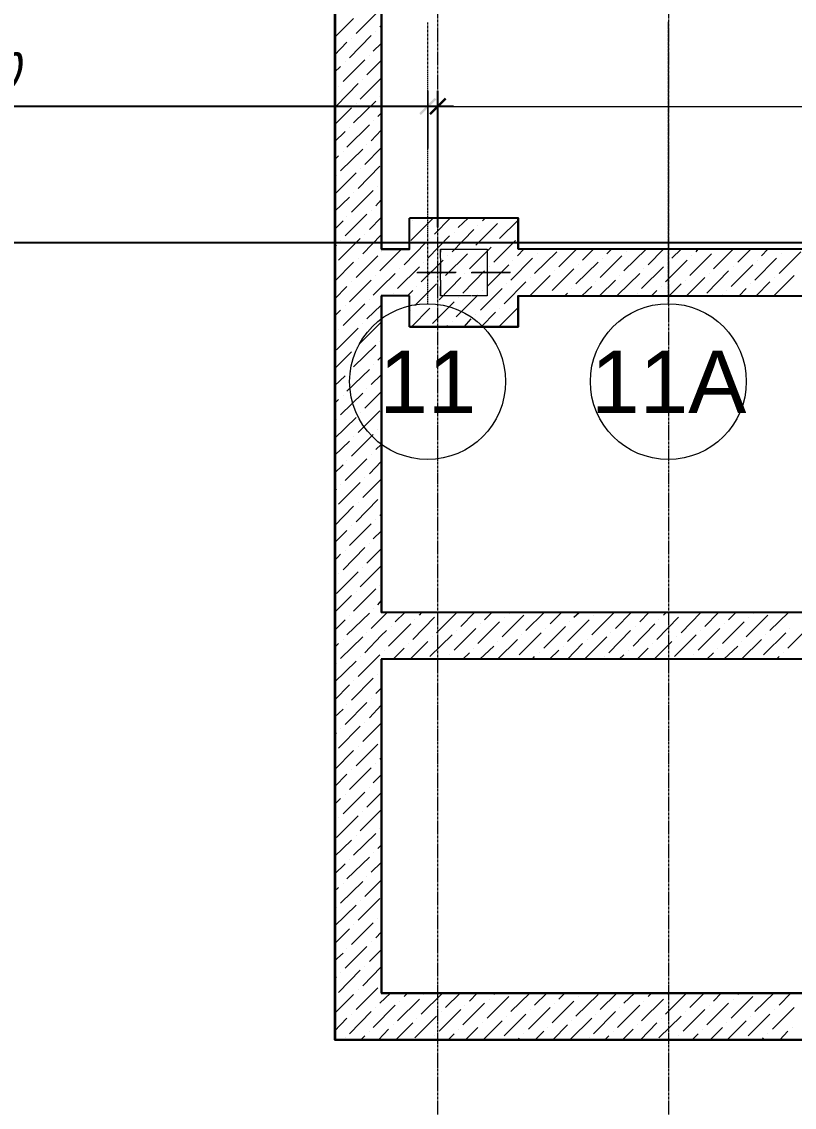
# Model space of a CAD drawing. Header units: millimetres. Extents: x -10178924 to 11692288, y -947381 to 58396.
# Drawn here: x 743743 to 748715, y -838164 to -831172 of the extents above; entities that cross this region are included whole.
import ezdxf

# ---------------------------------------------------------------- set-up
doc = ezdxf.new("R2010")
doc.units = ezdxf.units.MM
doc.linetypes.add('GOST2.303 4', pattern=[7, 5, -2, 0])
doc.linetypes.add('осевая', pattern=[50.8, 31.75, -6.35, 6.35, -6.35])
for name, color, linetype, lineweight in [('PDF _0', 7, 'Continuous', 9), ('PDF _Стены', 7, 'Continuous', 9), ('PDF _Текст', 7, 'Continuous', 5), ('Размеры осевые', 153, 'Continuous', 9), ('Стены', 7, 'Continuous', 20), ('Штрих', 7, 'Continuous', 13)]:
    doc.layers.add(name, color=color, linetype=linetype, lineweight=lineweight)
doc.layers.add('PDF _Размеры осевые', color=7, linetype='Continuous', true_color=0x5d6970)
doc.layers.add('PDF _Штрих', color=7, linetype='Continuous')
doc.styles.add('PDF ArialMT', font='arial.ttf')
doc.styles.add('Текст_М100', font='GOST_Common Italic.ttf', dxfattribs={"height": 250})
doc.dimstyles.new('Размеры_М100', dxfattribs={"dimtxt": 250, "dimasz": 100, "dimexe": 100, "dimexo": 100, "dimgap": 100, "dimtad": 1, "dimrnd": 5, "dimtxsty": 'Текст_М100', "dimblk": 'ARCHTICK', "dimcen": 250, "dimdle": 100, "dimadec": 0, "dimazin": 2, "dimtfac": 1, "dimtmove": 1, "dimatfit": 3, "dimfxl": 1, "dimarcsym": 0})

# ---------------------------------------------------------------- blocks, each defined once
blk = doc.blocks.new('_ArchTick')
at = {"color": 0, "linetype": 'ByBlock', "const_width": 0.15}
blk.add_lwpolyline([(-0.5, -0.5), (0.5, 0.5)], dxfattribs=at)
blk = doc.blocks.new('*D2685')
at = {"layer": 'Defpoints', "color": 0, "ltscale": 100, "transparency": 16777216}
for p in [(24062.7, -50926.2), (18051.9, -51804.1), (24062.7, -51804.1)]:
    blk.add_point(p, dxfattribs=at)
at = {"layer": 'Размеры осевые', "color": 0, "lineweight": -2, "ltscale": 100, "transparency": 16777216}
for p, q in [((18051.9, -51704.1), (18051.9, -50826.2)), ((24062.7, -51704.1), (24062.7, -50826.2)), ((17951.9, -50926.2), (24162.7, -50926.2))]:
    blk.add_line(p, q, dxfattribs=at)
at = {"layer": 'Размеры осевые', "color": 0, "lineweight": -2, "ltscale": 100, "transparency": 16777216, "xscale": 100, "yscale": 100, "zscale": 100, "rotation": 180}
blk.add_blockref('_ArchTick', (18051.9, -50926.2), dxfattribs=at)
at = {"layer": 'Размеры осевые', "color": 0, "lineweight": -2, "ltscale": 100, "transparency": 16777216, "xscale": 100, "yscale": 100, "zscale": 100}
blk.add_blockref('_ArchTick', (24062.7, -50926.2), dxfattribs=at)
at = {"layer": 'Размеры осевые', "color": 0, "ltscale": 100, "transparency": 16777216, "insert": (21057.3, -50701.2), "char_height": 250, "attachment_point": 5, "style": 'Текст_М100'}
blk.add_mtext('6010', dxfattribs=at)
blk = doc.blocks.new('*D2691')
at = {"layer": 'Defpoints', "color": 0, "ltscale": 100, "transparency": 16777216}
for p in [(61000, -51804.1), (-7000, -52200), (61000, -52200)]:
    blk.add_point(p, dxfattribs=at)
at = {"layer": 'Размеры осевые', "color": 0, "lineweight": -2, "ltscale": 100, "transparency": 16777216}
for p, q in [((-7000, -52100), (-7000, -51704.1)), ((61000, -52100), (61000, -51704.1)), ((-7100, -51804.1), (61100, -51804.1))]:
    blk.add_line(p, q, dxfattribs=at)
at = {"layer": 'Размеры осевые', "color": 0, "lineweight": -2, "ltscale": 100, "transparency": 16777216, "xscale": 100, "yscale": 100, "zscale": 100, "rotation": 180}
blk.add_blockref('_ArchTick', (-7000, -51804.1), dxfattribs=at)
at = {"layer": 'Размеры осевые', "color": 0, "lineweight": -2, "ltscale": 100, "transparency": 16777216, "xscale": 100, "yscale": 100, "zscale": 100}
blk.add_blockref('_ArchTick', (61000, -51804.1), dxfattribs=at)
at = {"layer": 'Размеры осевые', "color": 0, "ltscale": 100, "transparency": 16777216, "insert": (27000, -51579.1), "char_height": 250, "attachment_point": 5, "style": 'Текст_М100'}
blk.add_mtext('68000', dxfattribs=at)
blk = doc.blocks.new('A$C5282721b')
at = {"layer": 'Размеры осевые', "color": 251, "linetype": 'осевая', "ltscale": 0.5, "transparency": 33554687}
for p, q in [((25550, -58512.867), (25550, -4812.867)), ((24062.718, -58512.867), (24062.718, -46412.867))]:
    blk.add_line(p, q, dxfattribs=at)
at = {"layer": 'Стены', "color": 18, "linetype": 'Continuous', "lineweight": 25, "true_color": 0x000000, "transparency": 33554687}
for p, q in [((23401.346, -48466.478), (23401.346, -56936.52)), ((23701.346, -48766.478), (23701.346, -51847.02)), ((24581.112, -51646.088), (23881.112, -51648.245)), ((23881.112, -51847.02), (23881.112, -51648.245)), ((24581.112, -51846.02), (24581.112, -51646.088)), ((23881.112, -51847.02), (23701.346, -51847.02)), ((26891.112, -51846.02), (24581.112, -51846.02)), ((23701.346, -52147.02), (23701.346, -54186.52)), ((23881.112, -52147.02), (23701.346, -52147.02)), ((23881.112, -52346.088), (23881.112, -52147.02)), ((24581.112, -52147.02), (26891.112, -52147.02)), ((24581.112, -52346.088), (24581.112, -52147.02)), ((24581.112, -52346.088), (23881.112, -52346.088)), ((26891.112, -54186.52), (23701.346, -54186.52)), ((23701.346, -54486.52), (23701.346, -56636.52)), ((26891.112, -54486.52), (23701.346, -54486.52)), ((23701.346, -56636.52), (26891.112, -56636.52)), ((23401.346, -56936.52), (30680.879, -56936.52))]:
    blk.add_line(p, q, dxfattribs=at)
at = {"layer": 'Штрих', "color": 18, "linetype": 'GOST2.303 4', "ltscale": 50, "true_color": 0x000000, "transparency": 33554687}
blk.add_line((24531.112, -51996.088), (23931.112, -51996.088), dxfattribs=at)
at = {"layer": 'Штрих', "color": 18, "linetype": 'GOST2.303 4', "ltscale": 20, "true_color": 0x000000, "transparency": 33554687}
blk.add_lwpolyline([(24081.112, -51846.088), (24381.112, -51846.088), (24381.112, -52146.088), (24081.112, -52146.088)], close=True, dxfattribs=at)
at = {"layer": 'Размеры осевые', "color": 251, "ltscale": 100, "transparency": 33554687}
for base, p1, p2, picture, middle in [((24062.718, -50926.2303), (18051.9129, -51804.0761), (24062.718, -51804.0761), '*D2685', (21057.3155, -50701.2303)), ((61000, -51804.076), (-7000, -52200), (61000, -52200), '*D2691', (27000, -51579.076))]:
    dim = blk.add_linear_dim(base=base, p1=p1, p2=p2, dimstyle='Размеры_М100', dxfattribs=at)
    dim.commit()
    dim.dimension.update_dxf_attribs({"geometry": picture, "text_midpoint": middle})

msp = doc.modelspace()

# ---------------------------------------------------------------- linework, layer by layer
at = {"layer": 'PDF _0', "lineweight": 0}
for points in [[(745896.1, -831247.9), (746035.7, -831108.2)], [(745756.4, -831273.3), (745879.1, -831150.5)], [(745853.7, -831404.5), (745993.4, -831260.6)], [(746023.1, -831235.2), (746023.1, -831235.2)], [(746048.5, -831205.6), (746056.9, -831197.1)], [(745756.4, -831387.6), (745836.8, -831302.9)], [(745866.4, -831277.5), (745866.4, -831277.5)], [(746006.1, -831362.2), (746056.9, -831311.4)], [(745980.7, -831387.6), (745980.7, -831387.6)], [(745756.4, -831497.7), (745794.4, -831459.6)], [(745811.4, -831556.9), (745951.1, -831417.2)], [(745824.1, -831429.9), (745824.1, -831429.9)], [(745963.8, -831514.6), (746056.9, -831421.5)], [(745921.5, -831671.2), (746056.9, -831535.8)], [(745938.4, -831544.2), (745938.4, -831544.2)], [(745769.1, -831713.6), (745908.7, -831569.6)], [(745781.8, -831586.6), (745781.8, -831586.6)], [(745879.1, -831823.6), (746023, -831683.9)], [(746048.5, -831654.3), (746048.5, -831654.3)], [(745756.4, -831836.3), (745866.4, -831726.3)], [(745896.1, -831696.6), (745896.1, -831696.6)], [(746006.1, -831810.9), (746006.1, -831810.9)], [(746035.8, -831781.3), (746056.9, -831760.1)], [(745756.4, -831946.4), (745824.1, -831878.7)], [(745836.8, -831980.3), (745980.7, -831836.3)], [(745853.7, -831853.3), (745853.7, -831853.3)], [(745993.4, -831937.9), (746056.9, -831870.2)], [(745963.8, -831963.3), (745963.8, -831963.3)], [(745794.4, -832132.7), (745938.4, -831993)], [(745811.4, -832005.7), (745811.4, -832005.7)], [(745951.1, -832090.3), (746056.9, -831984.5)], [(745756.4, -832060.7), (745781.8, -832035.3)], [(745908.8, -832247), (746048.4, -832103.1)], [(745756.4, -832285.1), (745896, -832145.4)], [(745769.1, -832162.3), (745769.1, -832162.3)], [(745921.5, -832120), (745921.5, -832120)], [(746035.8, -832230), (746035.8, -832230)], [(745756.4, -832395.1), (745853.7, -832302)], [(745866.4, -832399.4), (746006.1, -832259.7)], [(745879.1, -832272.4), (745879.1, -832272.4)], [(746023.1, -832357), (746056.9, -832318.9)], [(745824.1, -832551.8), (745963.8, -832412.1)], [(745836.8, -832429), (745836.8, -832429)], [(745980.7, -832509.4), (746056.9, -832433.3)], [(745993.4, -832386.7), (745993.4, -832386.7)], [(746247.4, -832581.4), (746387.1, -832441.7)], [(746399.8, -832539.1), (746501.4, -832437.5)], [(746552.2, -832496.7), (746615.7, -832437.5)], [(746708.9, -832454.4), (746725.8, -832437.5)], [(746818.9, -832568.7), (746937.5, -832450.2)], [(746835.9, -832441.7), (746835.9, -832441.7)], [(745756.4, -832509.4), (745811.4, -832454.4)], [(746260.1, -832454.4), (746260.1, -832454.4)], [(746514.1, -832653.4), (746653.8, -832509.5)], [(746666.5, -832611), (746806.2, -832471.4)], [(746679.2, -832484), (746679.2, -832484)], [(745781.8, -832708.4), (745921.4, -832568.7)], [(745794.4, -832581.4), (745794.4, -832581.4)], [(745938.4, -832666.1), (746056.9, -832543.3)], [(745951.1, -832539.1), (745951.1, -832539.1)], [(746357.5, -832695.7), (746497.2, -832551.8)], [(746370.2, -832568.7), (746370.2, -832568.7)], [(746526.8, -832526.4), (746526.8, -832526.4)], [(746780.8, -832721.1), (746920.5, -832581.4)], [(745756.4, -832619.5), (745769.1, -832611)], [(746056.9, -832767.7), (746188.1, -832636.5)], [(746061.2, -832653.4), (746061.2, -832653.4)], [(746205.1, -832738), (746344.8, -832594.1)], [(746624.2, -832763.4), (746763.9, -832623.8)], [(746636.9, -832636.4), (746636.9, -832636.4)], [(746793.5, -832594.1), (746793.5, -832594.1)], [(746933.2, -832678.8), (746975.6, -832636.5)], [(747043.3, -832793.1), (747187.2, -832653.4)], [(747085.6, -832636.4), (747089.9, -832636.4)], [(747199.9, -832750.7), (747314.2, -832636.5)], [(747352.3, -832708.4), (747424.3, -832636.5)], [(747509, -832666.1), (747538.6, -832636.5)], [(747619, -832776.1), (747763, -832636.5)], [(747636, -832653.4), (747636, -832653.4)], [(747775.7, -832738), (747873, -832636.5)], [(747928.1, -832695.7), (747987.3, -832636.5)], [(748084.7, -832653.4), (748097.4, -832636.4)], [(748194.8, -832763.4), (748321.8, -832636.5)], [(748211.7, -832636.4), (748211.7, -832636.4)], [(748351.4, -832721.1), (748436.1, -832636.5)], [(748503.8, -832678.8), (748546.1, -832636.5)], [(748618.1, -832793.1), (748757.8, -832653.4)], [(748660.4, -832636.4), (748660.4, -832636.4)], [(745756.4, -832843.9), (745879.1, -832721.1)], [(745896.1, -832818.5), (746035.7, -832678.8)], [(745908.8, -832695.7), (745908.8, -832695.7)], [(746315.2, -832848.1), (746454.8, -832708.4)], [(746327.9, -832721.1), (746327.9, -832721.1)], [(746471.8, -832805.8), (746611.5, -832666.1)], [(746484.5, -832678.8), (746484.5, -832678.8)], [(746890.9, -832835.4), (747030.6, -832695.7)], [(746903.6, -832708.4), (746903.6, -832708.4)], [(747060.2, -832666.1), (747060.2, -832666.1)], [(747310, -832860.8), (747453.9, -832721.1)], [(747466.6, -832818.5), (747606.3, -832678.8)], [(747479.3, -832695.7), (747479.3, -832695.7)], [(747885.7, -832848.1), (748025.4, -832708.4)], [(747902.7, -832721.1), (747902.7, -832721.1)], [(748042.4, -832805.8), (748182.1, -832666.1)], [(748055.1, -832678.8), (748055.1, -832678.8)], [(748461.5, -832835.4), (748601.2, -832695.7)], [(748478.4, -832708.4), (748478.4, -832708.4)], [(748630.8, -832666.1), (748630.8, -832666.1)], [(746048.5, -832776.1), (746056.9, -832767.7)], [(746056.9, -832882), (746145.8, -832793.1)], [(746162.8, -832890.5), (746302.5, -832750.8)], [(746175.5, -832763.4), (746175.5, -832763.4)], [(746581.9, -832920.1), (746721.6, -832776.2)], [(746594.6, -832793.1), (746594.6, -832793.1)], [(746738.5, -832877.8), (746878.2, -832738.1)], [(746751.2, -832750.7), (746751.2, -832750.7)], [(747157.6, -832903.1), (747297.3, -832763.5)], [(747170.3, -832776.1), (747170.3, -832776.1)], [(747326.9, -832738), (747326.9, -832738)], [(747576.7, -832932.8), (747720.6, -832793.1)], [(747733.3, -832890.5), (747873, -832750.8)], [(747746, -832763.4), (747746, -832763.4)], [(748152.4, -832920.1), (748292.1, -832776.2)], [(748169.4, -832793.1), (748169.4, -832793.1)], [(748309.1, -832877.8), (748448.8, -832738.1)], [(748321.8, -832750.7), (748321.8, -832750.7)], [(745853.7, -832975.1), (745993.4, -832835.4)], [(745866.4, -832848.1), (745866.4, -832848.1)], [(746023.1, -832805.8), (746023.1, -832805.8)], [(746272.8, -833000.5), (746412.5, -832860.8)], [(746429.5, -832962.4), (746569.1, -832818.5)], [(746442.2, -832835.4), (746442.2, -832835.4)], [(746848.6, -832987.8), (746988.3, -832848.1)], [(746861.3, -832860.8), (746861.3, -832860.8)], [(747013.7, -832937), (747144.9, -832805.8)], [(747017.9, -832818.5), (747017.9, -832818.5)], [(747437, -832848.1), (747437, -832848.1)], [(747462.4, -832937), (747564, -832835.4)], [(747593.6, -832805.8), (747593.6, -832805.8)], [(747911.1, -832937), (747987.3, -832860.8)], [(748012.7, -832835.4), (748012.7, -832835.4)], [(748021.2, -832937), (748139.7, -832818.5)], [(748436.1, -832860.8), (748436.1, -832860.8)], [(748469.9, -832937), (748558.8, -832848.1)], [(748584.2, -832937), (748715.5, -832805.8)], [(748588.5, -832818.5), (748588.5, -832818.5)], [(745756.4, -832958.2), (745836.8, -832877.8)], [(746006.1, -832932.8), (746056.9, -832882)], [(746133.1, -832920.1), (746133.1, -832920.1)], [(746226.3, -832937), (746260.1, -832903.2)], [(746285.5, -832877.8), (746285.5, -832877.8)], [(746539.5, -833072.5), (746679.2, -832932.8)], [(746696.2, -833030.2), (746835.9, -832890.5)], [(746708.9, -832903.1), (746708.9, -832903.1)], [(747128, -832932.8), (747128, -832932.8)], [(747238, -832937), (747255, -832920.1)], [(747284.6, -832890.5), (747284.6, -832890.5)], [(747348.1, -832937), (747411.6, -832877.8)], [(747703.7, -832920.1), (747703.7, -832920.1)], [(747796.8, -832937), (747830.7, -832903.2)], [(747860.3, -832877.8), (747860.3, -832877.8)], [(748245.6, -832937), (748254, -832932.8)], [(748279.4, -832903.1), (748279.4, -832903.1)], [(748359.9, -832937), (748406.4, -832890.5)], [(748702.8, -832932.8), (748702.8, -832932.8)], [(745811.4, -833127.5), (745951.1, -832987.8)], [(745824.1, -833000.5), (745824.1, -833000.5)], [(745963.8, -833085.2), (746056.9, -832996.3)], [(745980.7, -832962.4), (745980.7, -832962.4)], [(746387.1, -833114.8), (746526.8, -832975.1)], [(746399.8, -832987.8), (746399.8, -832987.8)], [(746552.2, -832945.5), (746552.2, -832945.5)], [(745756.4, -833068.3), (745794.4, -833030.2)], [(746247.4, -833030.2), (746247.4, -833030.2)], [(746251.7, -833136), (746370.2, -833017.5)], [(746666.5, -833059.8), (746666.5, -833059.8)], [(746700.4, -833136), (746793.5, -833042.9)], [(746814.7, -833136), (746937.5, -833013.2)], [(746818.9, -833017.5), (746818.9, -833017.5)], [(745769.1, -833284.2), (745908.7, -833144.5)], [(745921.5, -833241.8), (746056.9, -833106.4)], [(745938.4, -833114.8), (745938.4, -833114.8)], [(746476, -833136), (746484.5, -833127.5)], [(746514.1, -833102.1), (746514.1, -833102.1)], [(746590.3, -833136), (746636.9, -833085.2)], [(746933.2, -833127.5), (746933.2, -833127.5)], [(745781.8, -833157.2), (745781.8, -833157.2)], [(745879.1, -833394.2), (746023, -833254.5)], [(745896.1, -833267.2), (745896.1, -833267.2)], [(746048.5, -833229.1), (746048.5, -833229.1)], [(745756.4, -833406.9), (745866.4, -833296.9)], [(746035.8, -833351.9), (746056.9, -833330.7)], [(745836.8, -833550.9), (745980.7, -833411.2)], [(745853.7, -833423.9), (745853.7, -833423.9)], [(746006.1, -833381.5), (746006.1, -833381.5)], [(745756.4, -833517), (745824.1, -833453.5)], [(745993.4, -833508.5), (746056.9, -833445)], [(745794.4, -833703.3), (745938.4, -833563.6)], [(745951.1, -833660.9), (746056.9, -833555.1)], [(745963.8, -833533.9), (745963.8, -833533.9)], [(745756.4, -833631.3), (745781.8, -833605.9)], [(745811.4, -833576.3), (745811.4, -833576.3)], [(745908.8, -833817.6), (746048.4, -833677.9)], [(745921.5, -833690.6), (745921.5, -833690.6)], [(745756.4, -833855.7), (745896, -833720.2)], [(745769.1, -833732.9), (745769.1, -833732.9)], [(745866.4, -833970), (746006.1, -833830.3)], [(745879.1, -833843), (745879.1, -833843)], [(746035.8, -833800.6), (746035.8, -833800.6)], [(745756.4, -833965.7), (745853.7, -833872.6)], [(746023.1, -833927.6), (746056.9, -833893.8)], [(745824.1, -834126.6), (745963.8, -833986.9)], [(745993.4, -833957.3), (745993.4, -833957.3)], [(745756.4, -834080), (745811.4, -834025)], [(745836.8, -833999.6), (745836.8, -833999.6)], [(745980.7, -834084.3), (746056.9, -834003.8)], [(745938.4, -834236.7), (746056.9, -834118.1)], [(745951.1, -834109.7), (745951.1, -834109.7)], [(745756.4, -834194.3), (745769.1, -834181.6)], [(745781.8, -834279), (745921.4, -834139.3)], [(745794.4, -834152), (745794.4, -834152)], [(745896.1, -834393.3), (746035.7, -834249.4)], [(745908.8, -834266.3), (745908.8, -834266.3)], [(745756.4, -834418.7), (745879.1, -834291.7)], [(745853.7, -834545.7), (745993.4, -834406)], [(746023.1, -834376.4), (746023.1, -834376.4)], [(746048.5, -834351), (746056.9, -834342.5)], [(745756.4, -834528.8), (745836.8, -834448.3)], [(745866.4, -834418.7), (745866.4, -834418.7)], [(746006.1, -834503.4), (746056.9, -834452.6)], [(745980.7, -834533), (745980.7, -834533)], [(745756.4, -834643.1), (745794.4, -834600.7)], [(745811.4, -834702.3), (745951.1, -834558.4)], [(745824.1, -834575.3), (745824.1, -834575.3)], [(745963.8, -834660), (746056.9, -834566.9)], [(745921.5, -834812.4), (746056.9, -834676.9)], [(745938.4, -834685.4), (745938.4, -834685.4)], [(745769.1, -834854.7), (745908.7, -834715)], [(745781.8, -834727.7), (745781.8, -834727.7)], [(745879.1, -834969), (746023, -834825.1)], [(746048.5, -834799.7), (746048.5, -834799.7)], [(745756.4, -834977.5), (745866.4, -834867.4)], [(745896.1, -834842), (745896.1, -834842)], [(746006.1, -834952.1), (746006.1, -834952.1)], [(746035.8, -834926.7), (746056.9, -834901.3)], [(745756.4, -835091.8), (745824.1, -835024.1)], [(745836.8, -835121.4), (745980.7, -834981.7)], [(745853.7, -834994.4), (745853.7, -834994.4)], [(745993.4, -835079.1), (746056.9, -835015.6)], [(746056.9, -835015.6), (746095, -834977.5)], [(746145.8, -835036.8), (746209.3, -834977.5)], [(746260.1, -835151.1), (746399.8, -835007.1)], [(746272.8, -835024.1), (746272.8, -835024.1)], [(746302.5, -834994.4), (746319.4, -834977.5)], [(746412.5, -835108.7), (746543.8, -834977.5)], [(746429.5, -834981.7), (746429.5, -834981.7)], [(746569.2, -835066.4), (746658.1, -834977.5)], [(746679.2, -835176.5), (746818.9, -835036.8)], [(746721.6, -835024.1), (746768.1, -834977.5)], [(746835.9, -835134.1), (746975.6, -834994.4)], [(746848.6, -835007.1), (746848.6, -835007.1)], [(746878.2, -834981.7), (746882.4, -834977.5)], [(746988.3, -835091.8), (747106.8, -834977.5)], [(747144.9, -835049.5), (747216.9, -834977.5)], [(747255, -835163.8), (747394.7, -835024.1)], [(747271.9, -835036.8), (747271.9, -835036.8)], [(747297.3, -835007.1), (747331.2, -834977.5)], [(747411.6, -835121.4), (747551.3, -834981.7)], [(747424.3, -834994.4), (747424.3, -834994.4)], [(747564, -835079.1), (747665.6, -834977.5)], [(747720.6, -835036.8), (747779.9, -834977.5)], [(747830.7, -835151.1), (747970.4, -835007.1)], [(747843.4, -835024.1), (747843.4, -835024.1)], [(747873, -834994.4), (747890, -834977.5)], [(747987.3, -835108.7), (748114.3, -834977.5)], [(748000, -834981.7), (748000, -834981.7)], [(748139.7, -835066.4), (748228.6, -834977.5)], [(748254, -835176.5), (748393.7, -835036.8)], [(748292.1, -835024.1), (748338.7, -834977.5)], [(748406.4, -835134.1), (748546.1, -834994.4)], [(748419.1, -835007.1), (748419.1, -835007.1)], [(748448.8, -834981.7), (748453, -834977.5)], [(748558.8, -835091.8), (748677.4, -834977.5)], [(745963.8, -835108.7), (745963.8, -835108.7)], [(746056.9, -835125.7), (746090.8, -835091.8)], [(746103.5, -835193.4), (746247.4, -835049.5)], [(746120.4, -835066.4), (746120.4, -835066.4)], [(746526.8, -835218.8), (746666.5, -835079.1)], [(746539.5, -835091.8), (746539.5, -835091.8)], [(746696.2, -835049.5), (746696.2, -835049.5)], [(746945.9, -835248.4), (747085.6, -835108.7)], [(747102.6, -835206.1), (747242.3, -835066.4)], [(747115.3, -835079.1), (747115.3, -835079.1)], [(747521.7, -835235.7), (747661.4, -835091.8)], [(747534.4, -835108.7), (747534.4, -835108.7)], [(747678.3, -835193.4), (747818, -835049.5)], [(747691, -835066.4), (747691, -835066.4)], [(748097.4, -835218.8), (748237.1, -835079.1)], [(748110.1, -835091.8), (748110.1, -835091.8)], [(748266.7, -835049.5), (748266.7, -835049.5)], [(748516.5, -835248.4), (748660.4, -835108.7)], [(748673.1, -835206.1), (748812.8, -835066.4)], [(748685.8, -835079.1), (748685.8, -835079.1)], [(745756.4, -835201.9), (745781.8, -835176.5)], [(745794.4, -835273.8), (745938.4, -835134.1)], [(745811.4, -835151.1), (745811.4, -835151.1)], [(745951.1, -835235.7), (746056.9, -835125.7)], [(746230.5, -835176.5), (746230.5, -835176.5)], [(746243.2, -835278.1), (746357.5, -835163.8)], [(746370.2, -835261.1), (746514.1, -835121.4)], [(746387.1, -835134.1), (746387.1, -835134.1)], [(746806.2, -835278.1), (746933.2, -835151.1)], [(746806.2, -835163.8), (746806.2, -835163.8)], [(746962.9, -835121.4), (746962.9, -835121.4)], [(747255, -835278.1), (747352.3, -835176.5)], [(747369.3, -835273.8), (747509, -835134.1)], [(747382, -835151.1), (747382, -835151.1)], [(747801.1, -835176.5), (747801.1, -835176.5)], [(747813.8, -835278.1), (747928.1, -835163.8)], [(747945, -835261.1), (748084.7, -835121.4)], [(747957.7, -835134.1), (747957.7, -835134.1)], [(748376.8, -835278.1), (748503.8, -835151.1)], [(748376.8, -835163.8), (748376.8, -835163.8)], [(748533.4, -835121.4), (748533.4, -835121.4)], [(745908.8, -835388.1), (746048.4, -835248.4)], [(746078.1, -835218.8), (746078.1, -835218.8)], [(746133.1, -835278.1), (746205.1, -835206.1)], [(746497.2, -835248.4), (746497.2, -835248.4)], [(746581.9, -835278.1), (746624.2, -835235.7)], [(746653.8, -835206.1), (746653.8, -835206.1)], [(746691.9, -835278.1), (746780.8, -835193.4)], [(747072.9, -835235.7), (747072.9, -835235.7)], [(747140.7, -835278.1), (747199.9, -835218.8)], [(747229.6, -835193.4), (747229.6, -835193.4)], [(747589.4, -835278.1), (747619, -835248.4)], [(747648.7, -835218.8), (747648.7, -835218.8)], [(747703.7, -835278.1), (747775.7, -835206.1)], [(748067.8, -835248.4), (748067.8, -835248.4)], [(748152.4, -835278.1), (748194.8, -835235.7)], [(748224.4, -835206.1), (748224.4, -835206.1)], [(748262.5, -835278.1), (748351.4, -835193.4)], [(748643.5, -835235.7), (748643.5, -835235.7)], [(745756.4, -835426.2), (745896, -835290.8)], [(745769.1, -835303.5), (745769.1, -835303.5)], [(745921.5, -835261.1), (745921.5, -835261.1)], [(746467.6, -835278.1), (746471.8, -835273.8)], [(746920.5, -835273.8), (746920.5, -835273.8)], [(747030.6, -835278.1), (747043.3, -835261.1)], [(747496.3, -835261.1), (747496.3, -835261.1)], [(748038.1, -835278.1), (748042.4, -835273.8)], [(748491.1, -835273.8), (748491.1, -835273.8)], [(748601.2, -835278.1), (748618.1, -835261.1)], [(746035.8, -835375.4), (746035.8, -835375.4)], [(745756.4, -835540.5), (745853.7, -835443.2)], [(745866.4, -835540.5), (746006.1, -835400.8)], [(745879.1, -835417.8), (745879.1, -835417.8)], [(745993.4, -835527.8), (745993.4, -835527.8)], [(746023.1, -835498.2), (746056.9, -835464.3)], [(745756.4, -835650.6), (745811.4, -835599.8)], [(745824.1, -835697.2), (745963.8, -835557.5)], [(745836.8, -835570.2), (745836.8, -835570.2)], [(745980.7, -835654.8), (746056.9, -835574.4)], [(745781.8, -835849.6), (745921.4, -835709.9)], [(745794.4, -835726.8), (745794.4, -835726.8)], [(745938.4, -835807.2), (746056.9, -835688.7)], [(745951.1, -835684.5), (745951.1, -835684.5)], [(745756.4, -835764.9), (745769.1, -835752.2)], [(745756.4, -835989.3), (745879.1, -835866.5)], [(745896.1, -835963.9), (746035.7, -835824.2)], [(745908.8, -835836.9), (745908.8, -835836.9)], [(746048.5, -835921.5), (746056.9, -835913.1)], [(745756.4, -836099.3), (745836.8, -836018.9)], [(745853.7, -836116.3), (745993.4, -835976.6)], [(745866.4, -835989.3), (745866.4, -835989.3)], [(746023.1, -835951.2), (746023.1, -835951.2)], [(746006.1, -836073.9), (746056.9, -836023.1)], [(745811.4, -836272.9), (745951.1, -836133.2)], [(745824.1, -836145.9), (745824.1, -836145.9)], [(745963.8, -836230.6), (746056.9, -836137.4)], [(745980.7, -836103.6), (745980.7, -836103.6)], [(745756.4, -836213.6), (745794.4, -836175.5)], [(745769.1, -836425.3), (745908.7, -836285.6)], [(745781.8, -836298.3), (745781.8, -836298.3)], [(745921.5, -836383), (746056.9, -836247.5)], [(745938.4, -836256), (745938.4, -836256)], [(745879.1, -836539.6), (746023, -836399.9)], [(745896.1, -836412.6), (745896.1, -836412.6)], [(746048.5, -836370.3), (746048.5, -836370.3)], [(745756.4, -836548.1), (745866.4, -836442.2)], [(746035.8, -836497.3), (746056.9, -836476.1)], [(745836.8, -836692), (745980.7, -836552.3)], [(745853.7, -836565), (745853.7, -836565)], [(746006.1, -836522.7), (746006.1, -836522.7)], [(745756.4, -836662.4), (745824.1, -836594.6)], [(745993.4, -836649.7), (746056.9, -836586.2)], [(745794.4, -836848.6), (745938.4, -836709)], [(745951.1, -836806.3), (746056.9, -836700.5)], [(745963.8, -836679.3), (745963.8, -836679.3)], [(745756.4, -836772.4), (745781.8, -836747)], [(745811.4, -836721.6), (745811.4, -836721.6)], [(745908.8, -836958.7), (746048.4, -836819)], [(745921.5, -836831.7), (745921.5, -836831.7)], [(745756.4, -836996.8), (745896, -836861.4)], [(745769.1, -836874), (745769.1, -836874)], [(745866.4, -837115.3), (746006.1, -836975.7)], [(745879.1, -836988.3), (745879.1, -836988.3)], [(746035.8, -836946), (746035.8, -836946)], [(745756.4, -837111.1), (745853.7, -837013.7)], [(746023.1, -837073), (746056.9, -837034.9)], [(745824.1, -837267.7), (745963.8, -837128.1)], [(745993.4, -837098.4), (745993.4, -837098.4)], [(745756.4, -837221.2), (745811.4, -837170.4)], [(745836.8, -837140.7), (745836.8, -837140.7)], [(745980.7, -837225.4), (746056.9, -837149.2)], [(745938.4, -837382), (746056.9, -837259.3)], [(745951.1, -837255), (745951.1, -837255)], [(745756.4, -837335.5), (745769.1, -837322.8)], [(745781.8, -837424.4), (745921.4, -837280.5)], [(745794.4, -837297.4), (745794.4, -837297.4)], [(745896.1, -837534.4), (746035.7, -837394.8)], [(745908.8, -837407.4), (745908.8, -837407.4)], [(745756.4, -837559.8), (745879.1, -837437.1)], [(746048.5, -837492.1), (746116.2, -837428.6)], [(746162.8, -837606.4), (746302.5, -837466.7)], [(746175.5, -837479.4), (746175.5, -837479.4)], [(746205.1, -837449.8), (746226.3, -837428.6)], [(746315.2, -837564.1), (746450.6, -837428.6)], [(746327.9, -837437.1), (746327.9, -837437.1)], [(746471.8, -837521.7), (746564.9, -837428.6)], [(746624.2, -837479.4), (746675, -837428.6)], [(746738.5, -837589.5), (746878.2, -837449.8)], [(746751.2, -837466.7), (746751.2, -837466.7)], [(746780.8, -837437.1), (746789.3, -837428.6)], [(746890.9, -837547.1), (747013.7, -837428.6)], [(747043.3, -837504.8), (747123.7, -837428.6)], [(747157.6, -837619.1), (747297.3, -837479.4)], [(747199.9, -837466.7), (747238, -837428.6)], [(747310, -837576.8), (747453.9, -837437.1)], [(747326.9, -837449.8), (747326.9, -837449.8)], [(747466.6, -837534.4), (747572.5, -837428.6)], [(747619, -837492.1), (747686.8, -837428.6)], [(747733.3, -837606.4), (747873, -837466.7)], [(747746, -837479.4), (747746, -837479.4)], [(747775.7, -837449.8), (747796.8, -837428.6)], [(747885.7, -837564.1), (748021.2, -837428.6)], [(747902.7, -837437.1), (747902.7, -837437.1)], [(748042.4, -837521.7), (748135.5, -837428.6)], [(748194.8, -837479.4), (748245.6, -837428.6)], [(748309.1, -837589.5), (748448.8, -837449.8)], [(748321.8, -837466.7), (748321.8, -837466.7)], [(748351.4, -837437.1), (748359.9, -837428.6)], [(748461.5, -837547.1), (748584.2, -837428.6)], [(748618.1, -837504.8), (748694.3, -837428.6)], [(745853.7, -837691.1), (745993.4, -837547.2)], [(746006.1, -837648.8), (746145.8, -837504.8)], [(746023.1, -837521.7), (746023.1, -837521.7)], [(746429.5, -837674.2), (746569.1, -837534.5)], [(746442.2, -837547.1), (746442.2, -837547.1)], [(746581.9, -837631.8), (746721.6, -837492.1)], [(746594.6, -837504.8), (746594.6, -837504.8)], [(747005.2, -837661.5), (747144.9, -837521.8)], [(747017.9, -837534.4), (747017.9, -837534.4)], [(747170.3, -837492.1), (747170.3, -837492.1)], [(747424.3, -837691.1), (747564, -837547.2)], [(747576.7, -837648.8), (747720.6, -837504.8)], [(747593.6, -837521.7), (747593.6, -837521.7)], [(748000, -837674.2), (748139.7, -837534.5)], [(748012.7, -837547.1), (748012.7, -837547.1)], [(748152.4, -837631.8), (748292.1, -837492.1)], [(748169.4, -837504.8), (748169.4, -837504.8)], [(748575.8, -837661.5), (748715.5, -837521.8)], [(748588.5, -837534.4), (748588.5, -837534.4)], [(745756.4, -837674.2), (745836.8, -837589.5)], [(745866.4, -837564.1), (745866.4, -837564.1)], [(746150.1, -837729.2), (746260.1, -837619.1)], [(746272.8, -837716.5), (746412.5, -837576.8)], [(746285.5, -837589.5), (746285.5, -837589.5)], [(746708.9, -837619.1), (746708.9, -837619.1)], [(746713.1, -837729.2), (746835.9, -837606.4)], [(746848.6, -837703.8), (746988.3, -837564.1)], [(746861.3, -837576.8), (746861.3, -837576.8)], [(747271.9, -837729.2), (747411.6, -837589.5)], [(747284.6, -837606.4), (747284.6, -837606.4)], [(747437, -837564.1), (747437, -837564.1)], [(747724.9, -837729.2), (747830.7, -837619.1)], [(747843.4, -837716.5), (747987.3, -837576.8)], [(747860.3, -837589.5), (747860.3, -837589.5)], [(748279.4, -837619.1), (748279.4, -837619.1)], [(748283.7, -837729.2), (748406.4, -837606.4)], [(748419.1, -837703.8), (748558.8, -837564.1)], [(748436.1, -837576.8), (748436.1, -837576.8)], [(745980.7, -837674.2), (745980.7, -837674.2)], [(746040, -837729.2), (746103.5, -837661.5)], [(746133.1, -837631.8), (746133.1, -837631.8)], [(746488.7, -837729.2), (746526.8, -837691.1)], [(746552.2, -837661.5), (746552.2, -837661.5)], [(746598.8, -837729.2), (746679.2, -837648.8)], [(746975.6, -837691.1), (746975.6, -837691.1)], [(747047.5, -837729.2), (747102.6, -837674.2)], [(747128, -837648.8), (747128, -837648.8)], [(747161.8, -837729.2), (747255, -837631.8)], [(747551.3, -837674.2), (747551.3, -837674.2)], [(747610.6, -837729.2), (747678.3, -837661.5)], [(747703.7, -837631.8), (747703.7, -837631.8)], [(748059.3, -837729.2), (748097.4, -837691.1)], [(748127, -837661.5), (748127, -837661.5)], [(748173.6, -837729.2), (748254, -837648.8)], [(748546.1, -837691.1), (748546.1, -837691.1)], [(748622.3, -837729.2), (748673.1, -837674.2)], [(748702.8, -837648.8), (748702.8, -837648.8)], [(745824.1, -837716.5), (745824.1, -837716.5)], [(745925.7, -837729.2), (745951.1, -837703.8)], [(746399.8, -837703.8), (746399.8, -837703.8)], [(746937.5, -837729.2), (746945.9, -837716.5)], [(747394.7, -837716.5), (747394.7, -837716.5)], [(747496.3, -837729.2), (747521.7, -837703.8)], [(747970.4, -837703.8), (747970.4, -837703.8)], [(748508, -837729.2), (748516.5, -837716.5)]]:
    msp.add_lwpolyline(points, dxfattribs=at)
at = {"layer": 'PDF _Размеры осевые', "lineweight": 9}
for points in [[(746357.5, -831188.6), (746357.5, -831175.9)], [(746357.5, -831197.1), (746357.5, -831192.9)], [(747906.9, -831192.9), (747906.9, -831175.9), (747906.9, -831171.7)], [(746357.5, -831214), (746357.5, -831201.3)], [(746357.5, -831222.5), (746357.5, -831218.3)], [(746357.5, -831239.4), (746357.5, -831226.7)], [(746357.5, -831247.9), (746357.5, -831243.7)], [(746357.5, -831264.8), (746357.5, -831252.1)], [(747906.9, -831218.3), (747906.9, -831201.3), (747906.9, -831197.1)], [(747906.9, -831243.7), (747906.9, -831226.7), (747906.9, -831222.5)], [(747906.9, -831269.1), (747906.9, -831252.1), (747906.9, -831247.9)], [(746357.5, -831273.3), (746357.5, -831269.1)], [(746357.5, -831290.2), (746357.5, -831277.5)], [(746357.5, -831298.7), (746357.5, -831294.5)], [(746357.5, -831315.6), (746357.5, -831302.9)], [(746357.5, -831324.1), (746357.5, -831319.9)], [(746357.5, -831341), (746357.5, -831328.3)], [(747906.9, -831294.5), (747906.9, -831277.5), (747906.9, -831273.3)], [(747906.9, -831319.9), (747906.9, -831302.9), (747906.9, -831298.7)], [(747906.9, -831345.3), (747906.9, -831328.3), (747906.9, -831324.1)], [(746357.5, -831349.5), (746357.5, -831345.3)], [(746357.5, -831366.4), (746357.5, -831353.7)], [(746357.5, -831374.9), (746357.5, -831370.7)], [(746357.5, -831391.8), (746357.5, -831379.1)], [(746357.5, -831400.3), (746357.5, -831396.1)], [(746357.5, -831417.2), (746357.5, -831404.5)], [(747906.9, -831370.7), (747906.9, -831353.7), (747906.9, -831349.5)], [(747906.9, -831396.1), (747906.9, -831379.1), (747906.9, -831374.9)], [(747906.9, -831421.5), (747906.9, -831404.5), (747906.9, -831400.3)], [(746357.5, -831425.7), (746357.5, -831421.5)], [(746357.5, -831442.6), (746357.5, -831429.9)], [(746357.5, -831451.1), (746357.5, -831446.9)], [(746357.5, -831468), (746357.5, -831455.3)], [(746357.5, -831476.5), (746357.5, -831472.3)], [(747906.9, -831446.9), (747906.9, -831429.9), (747906.9, -831425.7)], [(747906.9, -831472.3), (747906.9, -831455.3), (747906.9, -831451.1)], [(746357.5, -831493.4), (746357.5, -831480.7)], [(746357.5, -831501.9), (746357.5, -831497.7)], [(746357.5, -831518.8), (746357.5, -831506.1)], [(746357.5, -831527.3), (746357.5, -831523.1)], [(746357.5, -831544.2), (746357.5, -831531.5)], [(747906.9, -831497.7), (747906.9, -831480.7), (747906.9, -831476.5)], [(747906.9, -831523.1), (747906.9, -831506.1), (747906.9, -831501.9)], [(747906.9, -831548.5), (747906.9, -831531.5), (747906.9, -831527.3)], [(746357.5, -831552.7), (746357.5, -831548.5)], [(746357.5, -831569.6), (746357.5, -831556.9)], [(746357.5, -831578.1), (746357.5, -831573.9)], [(746357.5, -831595), (746357.5, -831582.3)], [(746357.5, -831603.5), (746357.5, -831599.3)], [(746357.5, -831620.4), (746357.5, -831607.7)], [(747906.9, -831573.9), (747906.9, -831556.9), (747906.9, -831552.7)], [(747906.9, -831599.3), (747906.9, -831582.3), (747906.9, -831578.1)], [(747906.9, -831624.7), (747906.9, -831607.7), (747906.9, -831603.5)], [(746357.5, -832001.4), (746357.5, -831988.7), (746357.5, -831616.2), (746357.5, -831988.7)], [(746357.5, -831628.9), (746357.5, -831624.7)], [(746357.5, -831645.8), (746357.5, -831633.1)], [(746357.5, -831654.3), (746357.5, -831650.1)], [(746357.5, -831671.2), (746357.5, -831658.5)], [(746357.5, -831679.7), (746357.5, -831675.5)], [(746357.5, -831696.6), (746357.5, -831683.9)], [(747906.9, -831650.1), (747906.9, -831633.1), (747906.9, -831628.9)], [(747906.9, -831675.5), (747906.9, -831658.5), (747906.9, -831654.3)], [(747906.9, -831700.9), (747906.9, -831683.9), (747906.9, -831679.7)], [(740257.2, -831717.8), (746454.6, -831717.8)], [(746255.9, -831717.8), (752457.5, -831717.8)], [(746357.5, -831705.1), (746357.5, -831700.9)], [(746357.5, -831722), (746357.5, -831709.3)], [(746357.5, -831730.5), (746357.5, -831726.3)], [(746357.5, -831747.4), (746357.5, -831734.7)], [(746357.5, -831755.9), (746357.5, -831751.7)], [(747906.9, -831726.3), (747906.9, -831709.3), (747906.9, -831705.1)], [(747906.9, -831751.7), (747906.9, -831734.7), (747906.9, -831730.5)], [(746357.5, -831772.8), (746357.5, -831760.1)], [(746357.5, -831781.3), (746357.5, -831777.1)], [(746357.5, -831798.2), (746357.5, -831785.5)], [(746357.5, -831806.7), (746357.5, -831802.5)], [(746357.5, -831823.6), (746357.5, -831810.9)], [(747906.9, -831777.1), (747906.9, -831760.1), (747906.9, -831755.9)], [(747906.9, -831802.5), (747906.9, -831785.5), (747906.9, -831781.3)], [(747906.9, -831827.9), (747906.9, -831810.9), (747906.9, -831806.7)], [(746357.5, -831832.1), (746357.5, -831827.9)], [(746357.5, -831849), (746357.5, -831836.3)], [(746357.5, -831857.5), (746357.5, -831853.3)], [(746357.5, -831874.4), (746357.5, -831861.7)], [(746357.5, -831882.9), (746357.5, -831878.7)], [(746357.5, -831899.8), (746357.5, -831887.1)], [(747906.9, -831853.3), (747906.9, -831836.3), (747906.9, -831832.1)], [(747906.9, -831878.7), (747906.9, -831861.7), (747906.9, -831857.5)], [(747906.9, -831904.1), (747906.9, -831887.1), (747906.9, -831882.9)], [(746357.5, -831908.3), (746357.5, -831904.1)], [(746357.5, -831925.2), (746357.5, -831912.5)], [(746357.5, -831933.7), (746357.5, -831929.5)], [(746357.5, -831950.6), (746357.5, -831937.9)], [(746357.5, -831959.1), (746357.5, -831954.9)], [(746357.5, -831976), (746357.5, -831963.3)], [(747906.9, -831929.5), (747906.9, -831912.5), (747906.9, -831908.3)], [(747906.9, -831954.9), (747906.9, -831937.9), (747906.9, -831933.7)], [(747906.9, -831980.3), (747906.9, -831963.3), (747906.9, -831959.1)], [(746357.5, -831984.5), (746357.5, -831980.3)], [(746357.5, -832009.9), (746357.5, -832005.7)], [(746357.5, -832026.8), (746357.5, -832014.1)], [(746357.5, -832035.3), (746357.5, -832031.1)], [(747906.9, -832005.7), (747906.9, -831988.7), (747906.9, -831984.5)], [(747906.9, -832031.1), (747906.9, -832014.1), (747906.9, -832009.9)], [(746357.5, -832052.2), (746357.5, -832039.5)], [(746357.5, -832060.7), (746357.5, -832056.5)], [(746357.5, -832077.6), (746357.5, -832064.9)], [(746357.5, -832086.1), (746357.5, -832081.9)], [(746357.5, -832103), (746357.5, -832090.3)], [(747906.9, -832056.5), (747906.9, -832039.5), (747906.9, -832035.3)], [(747906.9, -832081.9), (747906.9, -832064.9), (747906.9, -832060.7)], [(747906.9, -832107.3), (747906.9, -832090.3), (747906.9, -832086.1)], [(746357.5, -832111.5), (746357.5, -832107.3)], [(746357.5, -832128.4), (746357.5, -832115.7)], [(746357.5, -832136.9), (746357.5, -832132.7)], [(746357.5, -832153.8), (746357.5, -832141.1)], [(746357.5, -832162.3), (746357.5, -832158.1)], [(746357.5, -832179.2), (746357.5, -832166.5)], [(747906.9, -832132.7), (747906.9, -832115.7), (747906.9, -832111.5)], [(747906.9, -832158.1), (747906.9, -832141.1), (747906.9, -832136.9)], [(747906.9, -832183.5), (747906.9, -832166.5), (747906.9, -832162.3)], [(746357.5, -832187.7), (746357.5, -832183.5)], [(746357.5, -832204.6), (746357.5, -832191.9)], [(746357.5, -832213.1), (746357.5, -832208.9)], [(746357.5, -832230), (746357.5, -832217.3)], [(746357.5, -832238.5), (746357.5, -832234.3)], [(746357.5, -832255.4), (746357.5, -832242.7)], [(747906.9, -832208.9), (747906.9, -832191.9), (747906.9, -832187.7)], [(747906.9, -832234.3), (747906.9, -832217.3), (747906.9, -832213.1)], [(747906.9, -832259.7), (747906.9, -832242.7), (747906.9, -832238.5)], [(746357.5, -832263.9), (746357.5, -832259.7)], [(746357.5, -832280.8), (746357.5, -832268.1)], [(746357.5, -832289.3), (746357.5, -832285.1)], [(746357.5, -832306.2), (746357.5, -832293.5)], [(746357.5, -832314.7), (746357.5, -832310.5)], [(747906.9, -832285.1), (747906.9, -832268.1), (747906.9, -832263.9)], [(747906.9, -832310.5), (747906.9, -832293.5), (747906.9, -832289.3)], [(746357.5, -832331.6), (746357.5, -832318.9)], [(746357.5, -832340.1), (746357.5, -832335.9)], [(746357.5, -832357), (746357.5, -832344.3)], [(746357.5, -832365.5), (746357.5, -832361.3)], [(746357.5, -832382.4), (746357.5, -832369.7)], [(747906.9, -832335.9), (747906.9, -832318.9), (747906.9, -832314.7)], [(747906.9, -832361.3), (747906.9, -832344.3), (747906.9, -832340.1)], [(747906.9, -832386.7), (747906.9, -832369.7), (747906.9, -832365.5)], [(746357.5, -832390.9), (746357.5, -832386.7)], [(746357.5, -832407.8), (746357.5, -832395.1)], [(746357.5, -832416.3), (746357.5, -832412.1)], [(746357.5, -832433.2), (746357.5, -832420.5)], [(746357.5, -832441.7), (746357.5, -832437.5)], [(746357.5, -832458.6), (746357.5, -832445.9)], [(747906.9, -832412.1), (747906.9, -832395.1), (747906.9, -832390.9)], [(747906.9, -832437.5), (747906.9, -832420.5), (747906.9, -832416.3)], [(747906.9, -832462.9), (747906.9, -832445.9), (747906.9, -832441.7)], [(746357.5, -832467.1), (746357.5, -832462.9)], [(746357.5, -832484), (746357.5, -832471.3)], [(746357.5, -832492.5), (746357.5, -832488.3)], [(746357.5, -832509.4), (746357.5, -832496.7)], [(746357.5, -832517.9), (746357.5, -832513.7)], [(746357.5, -832534.8), (746357.5, -832522.1)], [(747906.9, -832488.3), (747906.9, -832471.3), (747906.9, -832467.1)], [(747906.9, -832513.7), (747906.9, -832496.7), (747906.9, -832492.5)], [(747906.9, -832539.1), (747906.9, -832522.1), (747906.9, -832517.9)], [(746357.5, -832543.3), (746357.5, -832539.1)], [(746357.5, -832560.2), (746357.5, -832547.5)], [(746357.5, -832568.7), (746357.5, -832564.5)], [(746357.5, -832585.6), (746357.5, -832572.9)], [(746357.5, -832594.1), (746357.5, -832589.9)], [(747906.9, -832564.5), (747906.9, -832547.5), (747906.9, -832543.3)], [(747906.9, -832589.9), (747906.9, -832572.9), (747906.9, -832568.7)], [(715255, -832594.1), (783451.7, -832594.1)], [(746357.5, -832611), (746357.5, -832598.3)], [(746357.5, -832619.5), (746357.5, -832615.3)], [(746357.5, -832636.4), (746357.5, -832623.7)], [(746357.5, -832644.9), (746357.5, -832640.7)], [(746357.5, -832661.8), (746357.5, -832649.1)], [(747906.9, -832615.3), (747906.9, -832598.3), (747906.9, -832594.1)], [(747906.9, -832640.7), (747906.9, -832623.7), (747906.9, -832619.5)], [(747906.9, -832666.1), (747906.9, -832649.1), (747906.9, -832644.9)], [(746357.5, -832670.3), (746357.5, -832666.1)], [(746357.5, -832687.2), (746357.5, -832674.5)], [(746357.5, -832695.7), (746357.5, -832691.5)], [(746357.5, -832712.6), (746357.5, -832699.9)], [(746357.5, -832721.1), (746357.5, -832716.9)], [(746357.5, -832738), (746357.5, -832725.3)], [(747906.9, -832691.5), (747906.9, -832674.5), (747906.9, -832670.3)], [(747906.9, -832716.9), (747906.9, -832699.9), (747906.9, -832695.7)], [(747906.9, -832742.3), (747906.9, -832725.3), (747906.9, -832721.1)], [(746357.5, -832746.5), (746357.5, -832742.3)], [(746357.5, -832763.4), (746357.5, -832750.7)], [(746357.5, -832771.9), (746357.5, -832767.7)], [(746357.5, -832788.8), (746357.5, -832776.1)], [(746357.5, -832797.3), (746357.5, -832793.1)], [(746357.5, -832814.2), (746357.5, -832801.5)], [(747906.9, -832767.7), (747906.9, -832750.7), (747906.9, -832746.5)], [(747906.9, -832793.1), (747906.9, -832776.1), (747906.9, -832771.9)], [(747906.9, -832818.5), (747906.9, -832801.5), (747906.9, -832797.3)], [(746357.5, -832822.7), (746357.5, -832818.5)], [(746357.5, -832839.6), (746357.5, -832827)], [(746357.5, -832848.1), (746357.5, -832843.9)], [(746357.5, -832865), (746357.5, -832852.3)], [(746357.5, -832873.5), (746357.5, -832869.3)], [(747906.9, -832843.9), (747906.9, -832827), (747906.9, -832822.7)], [(747906.9, -832869.3), (747906.9, -832852.3), (747906.9, -832848.1)], [(746357.5, -832890.5), (746357.5, -832877.8)], [(746357.5, -832898.9), (746357.5, -832894.7)], [(746357.5, -832915.8), (746357.5, -832903.1)], [(746357.5, -832924.3), (746357.5, -832920.1)], [(746357.5, -832941.3), (746357.5, -832928.6)], [(747906.9, -832894.7), (747906.9, -832877.8), (747906.9, -832873.5)], [(747906.9, -832920.1), (747906.9, -832903.1), (747906.9, -832898.9)], [(747906.9, -832945.5), (747906.9, -832928.6), (747906.9, -832924.3)], [(746357.5, -832949.7), (746357.5, -832945.5)], [(746357.5, -832966.6), (746357.5, -832954)], [(746357.5, -832975.1), (746357.5, -832970.9)], [(746357.5, -832992.1), (746357.5, -832979.4)], [(747906.9, -832970.9), (747906.9, -832954), (747906.9, -832949.7)], [(747906.9, -832992.1), (747906.9, -832979.4), (747906.9, -832975.1)]]:
    msp.add_lwpolyline(points, dxfattribs=at)
for centre in [(746355.4, -833489.5), (747904.8, -833489.5)]:
    msp.add_circle(centre, 501.6, dxfattribs=at)
at = {"layer": 'PDF _Размеры осевые', "transparency": 33554559}
for points in [[(746302.5, -831760.1), (746310.9, -831772.8), (746399.8, -831662.8)], [(746399.8, -831662.8), (746310.9, -831772.8), (746302.5, -831760.1)], [(746310.9, -831772.8), (746399.8, -831662.8), (746412.5, -831671.2)], [(746412.5, -831671.2), (746399.8, -831662.8), (746310.9, -831772.8)]]:
    msp.add_solid(points, dxfattribs=at)
at = {"layer": 'PDF _Стены', "color": 251, "lineweight": 25, "true_color": 0x545454}
for points in [[(753037.4, -829258.2), (745756.4, -829258.2), (745756.4, -837728.8)], [(745756.4, -837729.2), (753037.4, -837729.2), (753037.4, -829258.6)], [(746056.9, -829558.8), (746056.9, -832636.3)], [(746056.9, -832636.4), (746238.9, -832636.4), (746238.9, -832437.5)], [(746937.5, -832636.4), (746937.5, -832437.5), (746239, -832437.5)], [(749248.9, -832636.4), (746937.6, -832636.4)], [(746056.9, -832937), (746056.9, -834977.4)], [(746239, -832937), (746056.9, -832937)], [(746239, -833136), (746937.5, -833136), (746937.5, -832937), (749248.8, -832937)], [(746239, -833136), (746239, -832937)], [(749248.9, -834977.5), (746057, -834977.5)], [(746056.9, -835278.1), (746056.9, -837428.5)], [(749248.9, -837428.5), (749248.9, -835278.1), (746057, -835278.1)], [(746056.9, -837428.6), (749248.7, -837428.6)]]:
    msp.add_lwpolyline(points, dxfattribs=at)
at = {"layer": 'PDF _Штрих', "lineweight": 13}
for points in [[(746437.9, -832695.7), (746437.9, -832636.5), (746497.2, -832636.5)], [(746535.3, -832636.4), (746636.9, -832636.4)], [(746679.2, -832636.4), (746738.5, -832636.4), (746738.5, -832695.7)], [(746535.3, -832788.8), (746285.5, -832788.8)], [(746437.9, -832835.4), (746437.9, -832738.1)], [(746886.7, -832788.8), (746636.9, -832788.8)], [(746738.5, -832738), (746738.5, -832835.4)], [(746497.2, -832937), (746437.9, -832937), (746437.9, -832877.8)], [(746636.9, -832937), (746535.3, -832937)], [(746738.5, -832877.8), (746738.5, -832937), (746679.2, -832937)]]:
    msp.add_lwpolyline(points, dxfattribs=at)

# ---------------------------------------------------------------- block references
msp.add_blockref('A$C5282721b', (722358.6, -780790.4))

# ---------------------------------------------------------------- texts
at = {"layer": 'PDF _Текст', "color": 251, "true_color": 0x5d6970, "char_height": 402.33, "attachment_point": 4, "style": 'PDF ArialMT'}
for s, insert in [('11', (746044.2, -833490.8)), ('11А', (747407.4, -833490.8))]:
    msp.add_mtext(s, dxfattribs=dict(at, insert=insert))

doc.saveas('drawing.dxf')
